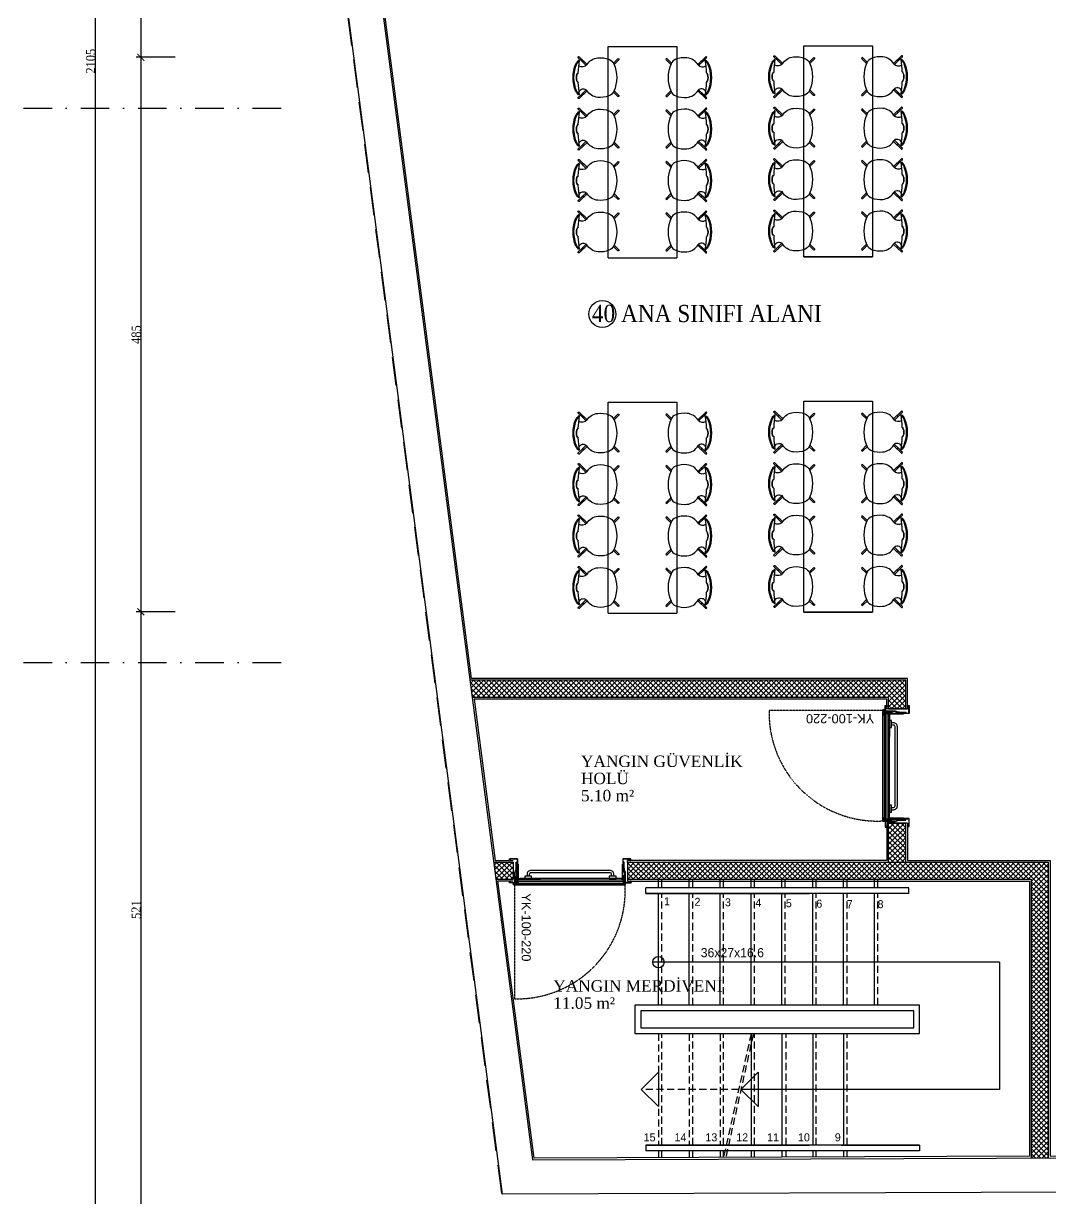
# Model space of a CAD drawing. Header units: millimetres. Extents: x -29311 to -3405, y 28913 to 42880.
# Drawn here: x -10927 to -10029, y 39273 to 40301 of the extents above; entities that cross this region are included whole.
import ezdxf

# ---------------------------------------------------------------- set-up
doc = ezdxf.new("R2010")
doc.units = ezdxf.units.MM
for name, pattern in [('( Hidden )', [0.375, 0.25, -0.125]), ('DASHDOT', [1, 0.5, -0.25, 0, -0.25]), ('DASHDOT2', [0.5, 0.25, -0.125, 0, -0.125]), ('HIDDEN', [0.375, 0.25, -0.125]), ('HIDDEN2', [0.1875, 0.125, -0.0625])]:
    doc.linetypes.add(name, pattern=pattern)
for name, color, linetype in [('1.2 mm sac', 7, 'Continuous'), ('A-AKS', 57, 'DASHDOT'), ('A-AKS.', 57, 'DASHDOT2'), ('A-BA', 1, 'Continuous'), ('A-DUVAR', 53, 'Continuous'), ('A-DUVAR-ALCIPAN', 9, 'Continuous'), ('A-DUVAR-TARAMA', 251, 'Continuous'), ('A-HIDDEN', 8, 'HIDDEN2'), ('A-KAPI', 214, 'Continuous'), ('A-KAPI-AKSESUAR', 206, 'Continuous'), ('A-KAPI-METAL', 84, 'Continuous'), ('A-KAPI-PROFIL', 206, 'Continuous'), ('A-KORKULUK-KUPESTE', 206, 'Continuous'), ('A-MERDIVEN', 125, 'Continuous'), ('A-SIVA-IC', 97, 'Continuous'), ('A-TEFRIS', 251, 'Continuous'), ('A-YALITIM-ISI', 251, 'BATTING'), ('A-YAZI', 136, 'Continuous'), ('level', 10, 'Continuous'), ('symbol', 8, 'Continuous'), ('vaz_bina2', 161, 'Continuous'), ('yazı2', 9, 'Continuous')]:
    doc.layers.add(name, color=color, linetype=linetype)
doc.layers.add('A-MBOFIS-NOT', color=130, linetype='Continuous', plot=False)
doc.layers.add('olcu-plan', color=7, linetype='Continuous', lineweight=20)
doc.styles.add('HA_SMART', font='')
doc.styles.get("Standard").update_dxf_attribs({"font": 'arial.ttf'})
doc.styles.add('YAZ', font='times.ttf', dxfattribs={"height": 0.12})
doc.styles.add('YAZ-50', font='times.ttf', dxfattribs={"width": 0.9})
doc.styles.get('HA_SMART').set_extended_font_data('Sakkal Majalla')
doc.linetypes.add('BATTING', pattern='A,0.00254,-2.54,[134,ltypeshp.shx,S=2.54,R=0,X=-2.54,Y=0],-5.08,[134,ltypeshp.shx,S=2.54,R=180,X=2.54,Y=0],-2.54', length=10.16254)
doc.dimstyles.new('1-50-plan', dxfattribs={"dimtxt": 8, "dimasz": 6, "dimexe": 4, "dimexo": 4, "dimgap": 0.00625, "dimtad": 1, "dimdec": 0, "dimrnd": 0.0005, "dimzin": 9, "dimdsep": 46, "dimtxsty": 'YAZ-50', "dimblk": 'ARCHTICK', "dimcen": 0.025, "dimdle": 4, "dimadec": 0, "dimazin": 0, "dimtfac": 1, "dimtdec": 0, "dimtmove": 0, "dimatfit": 3, "dimfxl": 30, "dimfxlon": 1, "dimarcsym": 0})
pattern_1 = [(45, (-92105.5833, 29309.1647), (-2.24506403, 2.24506403), []), (135, (-92105.5833, 29309.1647), (-2.24506403, -2.24506403), [])]

# ---------------------------------------------------------------- blocks, each defined once
blk = doc.blocks.new('_ArchTick')
at = {"color": 0, "linetype": 'ByBlock', "const_width": 0.15}
blk.add_lwpolyline([(-0.5, -0.5), (0.5, 0.5)], dxfattribs=at)
blk = doc.blocks.new('*D454')
at = {"layer": 'DEFPOINTS', "color": 0, "transparency": 16777216}
for p in [(-10751.7, 41086.6), (-10824.3, 40271.2), (-10751.7, 40271.2)]:
    blk.add_point(p, dxfattribs=at)
at = {"layer": 'olcu-plan', "color": 0, "lineweight": -2, "transparency": 16777216}
for p, q in [((-10794.3, 41086.6), (-10828.3, 41086.6)), ((-10824.3, 41090.6), (-10824.3, 40267.2)), ((-10794.3, 40271.2), (-10828.3, 40271.2))]:
    blk.add_line(p, q, dxfattribs=at)
at = {"layer": 'olcu-plan', "color": 0, "lineweight": -2, "transparency": 16777216, "xscale": 6, "yscale": 6, "zscale": 6}
for p, rotation in [((-10824.3, 41086.6), 90), ((-10824.3, 40271.2), 270)]:
    blk.add_blockref('_ArchTick', p, dxfattribs=dict(at, rotation=rotation))
at = {"layer": 'olcu-plan', "color": 0, "transparency": 16777216, "insert": (-10828.4, 40678.9), "char_height": 8, "attachment_point": 5, "rotation": 90, "style": 'YAZ-50'}
blk.add_mtext('815', dxfattribs=at)
blk = doc.blocks.new('*D455')
at = {"layer": 'DEFPOINTS', "color": 0, "transparency": 16777216}
for p in [(-10751.7, 40271.2), (-10824.3, 39786.2), (-10751.7, 39786.2)]:
    blk.add_point(p, dxfattribs=at)
at = {"layer": 'olcu-plan', "color": 0, "lineweight": -2, "transparency": 16777216}
for p, q in [((-10824.3, 40275.2), (-10824.3, 39782.2)), ((-10794.3, 40271.2), (-10828.3, 40271.2)), ((-10794.3, 39786.2), (-10828.3, 39786.2))]:
    blk.add_line(p, q, dxfattribs=at)
at = {"layer": 'olcu-plan', "color": 0, "lineweight": -2, "transparency": 16777216, "xscale": 6, "yscale": 6, "zscale": 6}
for p, rotation in [((-10824.3, 40271.2), 90), ((-10824.3, 39786.2), 270)]:
    blk.add_blockref('_ArchTick', p, dxfattribs=dict(at, rotation=rotation))
at = {"layer": 'olcu-plan', "color": 0, "transparency": 16777216, "insert": (-10828.4, 40028.7), "char_height": 8, "attachment_point": 5, "rotation": 90, "style": 'YAZ-50'}
blk.add_mtext('485', dxfattribs=at)
blk = doc.blocks.new('*D456')
at = {"layer": 'DEFPOINTS', "color": 0, "transparency": 16777216}
for p in [(-10751.7, 39786.2), (-10824.3, 39265.4), (-10751.7, 39265.4)]:
    blk.add_point(p, dxfattribs=at)
at = {"layer": 'olcu-plan', "color": 0, "lineweight": -2, "transparency": 16777216}
for p, q in [((-10824.3, 39790.2), (-10824.3, 39261.4)), ((-10794.3, 39786.2), (-10828.3, 39786.2)), ((-10794.3, 39265.4), (-10828.3, 39265.4))]:
    blk.add_line(p, q, dxfattribs=at)
at = {"layer": 'olcu-plan', "color": 0, "lineweight": -2, "transparency": 16777216, "xscale": 6, "yscale": 6, "zscale": 6}
for p, rotation in [((-10824.3, 39786.2), 90), ((-10824.3, 39265.4), 270)]:
    blk.add_blockref('_ArchTick', p, dxfattribs=dict(at, rotation=rotation))
at = {"layer": 'olcu-plan', "color": 0, "transparency": 16777216, "insert": (-10828.4, 39525.8), "char_height": 8, "attachment_point": 5, "rotation": 90, "style": 'YAZ-50'}
blk.add_mtext('521', dxfattribs=at)
blk = doc.blocks.new('*D458')
at = {"layer": 'DEFPOINTS', "color": 0, "transparency": 16777216}
for p in [(-10751.7, 41320.3), (-10864.2, 39215.4), (-10501.6, 39215.4)]:
    blk.add_point(p, dxfattribs=at)
at = {"layer": 'olcu-plan', "color": 0, "lineweight": -2, "transparency": 16777216}
for p, q in [((-10864.2, 41324.3), (-10864.2, 39211.4)), ((-10834.2, 41320.3), (-10868.2, 41320.3)), ((-10834.2, 39215.4), (-10868.2, 39215.4))]:
    blk.add_line(p, q, dxfattribs=at)
at = {"layer": 'olcu-plan', "color": 0, "lineweight": -2, "transparency": 16777216, "xscale": 6, "yscale": 6, "zscale": 6}
for p, rotation in [((-10864.2, 41320.3), 90), ((-10864.2, 39215.4), 270)]:
    blk.add_blockref('_ArchTick', p, dxfattribs=dict(at, rotation=rotation))
at = {"layer": 'olcu-plan', "color": 0, "transparency": 16777216, "insert": (-10868.2, 40267.8), "char_height": 8, "attachment_point": 5, "rotation": 90, "style": 'YAZ-50'}
blk.add_mtext('2105', dxfattribs=at)
blk = doc.blocks.new('AKS')
at = {"layer": 'A-AKS.', "ltscale": 100}
for p, q in [((-175.3, 1055.8), (50, 1055.8)), ((-175.3, 570.8), (50, 570.8))]:
    blk.add_line(p, q, dxfattribs=at)
blk = doc.blocks.new('100 KAPI YANGIN')
at = {"color": 8, "linetype": 'HIDDEN'}
blk.add_lwpolyline([(81930.7, 10390.9), (81830.7, 10390.9, 0.434958), (81929.7, 10294.2, 0.002371), (81930.7, 10294.2)], format="xyb", dxfattribs=at)
for radius in [1, 0.5, 0.4]:
    blk.add_circle((81931.2, 10391), radius)
at = {"linetype": 'ByBlock', "ltscale": 12}
blk.add_arc((81935.7, 10388.3), 0.0345, 8.5836, 75.4134, dxfattribs=at)
at = {"layer": '1.2 mm sac', "color": 0}
blk.add_line((81932, 10388.3), (81935.8, 10388.3), dxfattribs=at)
at = {"layer": 'A-DUVAR-ALCIPAN', "linetype": 'ByBlock', "ltscale": 12}
for p, q in [((81931.6, 10388.1), (81931.6, 10294.1)), ((81934.6, 10388.1), (81934.6, 10295.8))]:
    blk.add_line(p, q, dxfattribs=at)
at = {"layer": 'A-KAPI-AKSESUAR', "ltscale": 12}
for points in [[(81935.9, 10382), (81935.9, 10376), (81937.9, 10376), (81937.9, 10382)], [(81935.9, 10308), (81935.9, 10302), (81937.9, 10302), (81937.9, 10308)]]:
    blk.add_lwpolyline(points, close=True, dxfattribs=at)
for points in [[(81937.9, 10304), (81939.5, 10304, 0.414214), (81942.9, 10307.4), (81942.9, 10376.6, 0.414214), (81939.5, 10380), (81937.9, 10380)], [(81937.9, 10306), (81939.5, 10306, 0.414214), (81940.9, 10307.4), (81940.9, 10376.6, 0.414214), (81939.5, 10378), (81937.9, 10378)]]:
    blk.add_lwpolyline(points, format="xyb", dxfattribs=at)
at = {"layer": 'A-KAPI-METAL'}
for p, q in [((81930.2, 10294.1), (81930.2, 10389.9)), ((81930.3, 10390), (81932.1, 10390)), ((81930.4, 10294.1), (81930.4, 10389.8)), ((81930.4, 10389.8), (81931.6, 10389.8)), ((81930.4, 10389.8), (81932, 10389.8)), ((81932, 10389.8), (81931.8, 10389.8)), ((81931.8, 10389.8), (81931.8, 10388.4)), ((81932, 10388.5), (81932, 10389.8)), ((81932.1, 10389.9), (81932.1, 10388.5)), ((81935.8, 10388.3), (81930.4, 10388.3)), ((81930.4, 10388.3), (81930.4, 10386.3)), ((81930.6, 10386.3), (81930.4, 10386.3)), ((81935.6, 10388.1), (81930.6, 10388.1)), ((81930.6, 10386.3), (81930.6, 10388.1)), ((81932, 10388.5), (81935.9, 10388.5)), ((81932.1, 10388.5), (81932, 10388.5)), ((81935.6, 10386.3), (81935.6, 10388.1)), ((81935.8, 10386.3), (81935.6, 10386.3)), ((81935.8, 10388.3), (81935.8, 10386.3)), ((81935.8, 10295.6), (81935.8, 10386.3)), ((81935.9, 10388.4), (81935.9, 10368.1)), ((81935.9, 10295.6), (81935.9, 10383.6)), ((81930.4, 10295.6), (81930.4, 10297.6)), ((81930.4, 10297.6), (81930.6, 10297.6)), ((81930.6, 10297.6), (81930.6, 10295.8)), ((81935.6, 10295.8), (81935.6, 10297.6)), ((81935.6, 10297.6), (81935.8, 10297.6)), ((81935.8, 10295.6), (81935.8, 10297.6)), ((81930.3, 10294), (81932.1, 10294)), ((81935.8, 10295.6), (81930.4, 10295.6)), ((81931.6, 10294.1), (81930.4, 10294.1)), ((81930.4, 10294.1), (81932, 10294.1)), ((81935.6, 10295.8), (81930.6, 10295.8)), ((81931.8, 10294.2), (81931.8, 10295.5)), ((81932, 10294.2), (81931.8, 10294.2)), ((81932, 10295.5), (81935.9, 10295.5)), ((81932, 10295.4), (81932, 10294.1)), ((81932.1, 10295.4), (81932, 10295.4)), ((81932.1, 10294.1), (81932.1, 10295.4))]:
    blk.add_line(p, q, dxfattribs=at)
for points in [[(81933.6, 10395.2, -0.414214), (81933.7, 10395.1), (81933.7, 10394.2), (81933.5, 10394.2), (81933.5, 10394.9, 0.414214), (81933.5, 10395), (81932.5, 10395, 0.414214), (81932.4, 10394.9), (81932.4, 10389.5, 0.414214), (81932.5, 10389.5), (81937.9, 10389.5, -0.414214), (81938, 10389.4), (81938, 10388.1, -0.414154), (81937.9, 10388), (81936.5, 10388), (81946.7, 10388), (81948.2, 10388), (81946.7, 10388), (81946.7, 10388.2), (81948.2, 10388.2, -1), (81948.2, 10387.8), (81936.5, 10387.8, -0.938583), (81936.5, 10388.2), (81937.8, 10388.2, 0.414214), (81937.8, 10388.2), (81937.8, 10389.2, 0.414214), (81937.8, 10389.3), (81932.3, 10389.3, -0.414214), (81932.2, 10389.4), (81932.2, 10395.1, -0.414214), (81932.3, 10395.2)], [(81953.2, 10395.1), (81953.2, 10388.3, -0.414214), (81953.1, 10388.2), (81942.1, 10388.2), (81942.1, 10388.4), (81953, 10388.4, 0.414214), (81953, 10388.4), (81953, 10394.9, 0.414214), (81953, 10395), (81952, 10395, 0.414214), (81951.9, 10394.9), (81951.9, 10394.2), (81951.7, 10394.2), (81951.7, 10395.1, -0.414214), (81951.8, 10395.2), (81953.1, 10395.2, -0.414214)], [(81933.6, 10288.8, 0.414214), (81933.7, 10288.9), (81933.7, 10289.8), (81933.5, 10289.8), (81933.5, 10289, -0.414214), (81933.5, 10289), (81932.5, 10289, -0.414214), (81932.4, 10289), (81932.4, 10294.8, -0.414214), (81932.5, 10294.9), (81938, 10294.9, 0.414214), (81938.1, 10295), (81938.1, 10296.3, 0.414154), (81938, 10296.4), (81936.5, 10296.4), (81946.7, 10296.4), (81948.2, 10296.4), (81946.7, 10296.4), (81946.7, 10296.2), (81948.2, 10296.2, 1), (81948.2, 10296.6), (81936.5, 10296.6, 0.938583), (81936.5, 10296.2), (81937.9, 10296.2, -0.414214), (81937.9, 10296.1), (81937.9, 10295.1, -0.414214), (81937.9, 10295.1), (81932.3, 10295.1, 0.414214), (81932.2, 10295), (81932.2, 10288.9, 0.414214), (81932.3, 10288.8)], [(81953.2, 10289.3), (81953.2, 10296.1, 0.414214), (81953.1, 10296.2), (81942.1, 10296.2), (81942.1, 10296), (81953, 10296, -0.414214), (81953, 10295.9), (81953, 10289.4, -0.414214), (81953, 10289.4), (81952, 10289.4, -0.414214), (81951.9, 10289.4), (81951.9, 10290.2), (81951.7, 10290.2), (81951.7, 10289.3, 0.414214), (81951.8, 10289.2), (81953.1, 10289.2, 0.414214)]]:
    blk.add_lwpolyline(points, format="xyb", close=True, dxfattribs=at)
for centre, radius, start, end in [((81930.3, 10389.9), 0.08, 90, 180), ((81932.1, 10389.9), 0.08, 0, 90), ((81931.9, 10388.4), 0.0816, 175.9619, 272.2852), ((81932, 10388.5), 0.0478, 183.8905, 244.8281), ((81935.9, 10388.4), 0.08, 0, 90), ((81930.3, 10294.1), 0.08, 180, 270), ((81931.9, 10295.5), 0.0816, 87.7148, 184.0381), ((81932, 10295.4), 0.0478, 115.1719, 176.1095), ((81932.1, 10294.1), 0.08, 270, 0), ((81935.9, 10295.6), 0.08, 270, 0)]:
    blk.add_arc(centre, radius, start, end, dxfattribs=at)
at = {"layer": 'A-KAPI-PROFIL'}
for points in [[(81941.1, 10390.5), (81944.2, 10389.4), (81950.2, 10389.4), (81950.2, 10388.4), (81944, 10388.4), (81940.8, 10389.6), (81932.4, 10389.6), (81932.4, 10390.5)], [(81941.1, 10293.8), (81944.2, 10294.9), (81950.2, 10294.9), (81950.2, 10295.9), (81944, 10295.9), (81940.8, 10294.8), (81932.4, 10294.8), (81932.4, 10293.8)]]:
    blk.add_lwpolyline(points, close=True, dxfattribs=at)
at = {"layer": 'A-KAPI-PROFIL', "color": 8}
for points in [[(81937.3, 10388.2, 0.414214), (81937.5, 10388.4), (81937.5, 10389.1, 0.414214), (81937.3, 10389.3), (81936.2, 10389.3, 0.414214), (81936, 10389.1), (81936, 10387.7, 0.414214), (81936.1, 10387.6), (81936.4, 10387.6, 1), (81936.4, 10387.8), (81936.3, 10387.8), (81936.3, 10388.2)], [(81937.3, 10295.1, 0.414214), (81937.5, 10295.3), (81937.5, 10296, 0.414214), (81937.3, 10296.2), (81936.3, 10296.2), (81936.3, 10296.6), (81936.4, 10296.6, 1), (81936.4, 10296.8), (81936.1, 10296.8, 0.414214), (81936, 10296.7), (81936, 10295.6), (81936, 10295.3, 0.414214), (81936.2, 10295.1)]]:
    blk.add_lwpolyline(points, format="xyb", close=True, dxfattribs=at)
at = {"layer": 'A-KAPI-PROFIL'}
for points in [[(81947.6, 10388.5), (81947.6, 10388.4), (81946, 10388.4), (81944.6, 10389.2), (81942.2, 10389.2), (81942.2, 10388.5), (81942.1, 10388.5), (81942.1, 10389.3), (81944.6, 10389.3), (81946, 10388.5), (81947.6, 10388.5)], [(81947.6, 10295.8), (81947.6, 10295.9), (81946, 10295.9), (81944.6, 10295.1), (81942.2, 10295.1), (81942.2, 10295.8), (81942.1, 10295.8), (81942.1, 10295), (81944.6, 10295), (81946, 10295.8), (81947.6, 10295.8)]]:
    blk.add_lwpolyline(points, dxfattribs=at)
at = {"layer": 'A-YALITIM-ISI', "linetype": 'BATTING', "ltscale": 0.001}
blk.add_line((81933.1, 10295.8), (81933.1, 10388.1), dxfattribs=at)
at = {"layer": 'DEFPOINTS', "linetype": 'ByBlock', "ltscale": 12}
for p, q in [((81950.2, 10392.2), (81935.2, 10392.2)), ((81950.2, 10292.2), (81935.2, 10292.2))]:
    blk.add_line(p, q, dxfattribs=at)
blk = doc.blocks.new('oking')
at = {"layer": 'symbol'}
for p, q in [((99299.1, 28222.4), (99299.1, 28192.4)), ((99299.1, 28222.4), (99314.1, 28207.4)), ((99314.1, 28207.4), (99299.1, 28192.4))]:
    blk.add_line(p, q, dxfattribs=at)
blk = doc.blocks.new('COLLECTIVE')
for p, q in [((-0.244, 0.438), (-0.154, 0.345)), ((-0.232, 0.449), (-0.2, 0.415)), ((-0.2, 0.433), (-0.2, 0.445)), ((-0.196, 0.412), (-0.2, 0.415)), ((-0.196, 0.412), (-0.142, 0.356)), ((0.196, 0.412), (0.142, 0.356)), ((0.244, 0.438), (0.155, 0.345)), ((0.2, 0.415), (0.196, 0.412)), ((0.232, 0.449), (0.2, 0.415)), ((0.2, 0.433), (0.2, 0.445)), ((-0.169, 0.038), (-0.219, -0.012)), ((-0.154, 0.031), (-0.208, -0.024)), ((0.153, 0.031), (0.208, -0.024)), ((0.169, 0.038), (0.219, -0.012))]:
    blk.add_line(p, q)
for centre, radius, start, end in [((-0.237, 0.443), 0.00807, 51.3029, 216.6971), ((-0.114, 0.373), 0.111, 114.552, 140.1569), ((-0.12, 0.372), 0.1, 113.8214, 142.7132), ((0, -0.811), 1.26, 92.5487, 99.1259), ((0, 0.111), 0.398, 66.1786, 113.8214), ((0, 0.1), 0.398, 66.1786, 113.8214), ((-0.202, 0.403), 0.0759, 314.1372, 30.2029), ((0, -0.811), 1.26, 80.8741, 87.4626), ((0.184, 0.389), 0.0537, 114.1616, 229.199), ((0.114, 0.373), 0.111, 39.8431, 65.448), ((0.12, 0.372), 0.1, 37.2868, 66.1786), ((0.237, 0.442), 0.00807, 323.3029, 128.6971), ((-0.064, 0.205), 0.167, 120.61, 174.8623), ((-0.185, 0.388), 0.008, 50.84, 230.84), ((0.064, 0.205), 0.167, 5.1377, 59.39), ((0.184, 0.387), 0.008, 309.16, 129.16), ((0.048, 0.189), 0.28, 173.6923, 200.7899), ((-0.048, 0.189), 0.28, 339.2101, 6.3077), ((-0.12, 0.125), 0.1, 200.7899, 246.1786), ((0, 0.398), 0.398, 246.1786, 293.8214), ((0.12, 0.125), 0.1, 293.8214, 339.2101), ((-0.214, -0.018), 0.008, 135, 315), ((0.213, -0.018), 0.008, 225, 45)]:
    blk.add_arc(centre, radius, start, end)
for centre, major_axis, ratio, start_param, end_param in [((-0.001, 0.436), (0.0589, 0.0011), 0.578981, 0.291192, 2.786483), ((-0.001, 0.442), (0.0575, 0.0016), 0.417867, 0.181854, 2.823267)]:
    blk.add_ellipse(centre, major_axis=major_axis, ratio=ratio, start_param=start_param, end_param=end_param)
blk = doc.blocks.new('anasinifi')
at = {"layer": 'A-TEFRIS'}
for p, q in [((81700.5, 15704.2), (81700.5, 15753.8)), ((81700.5, 15704.2), (81700.5, 15753.8)), ((81700.5, 15753.8), (81760.5, 15753.8)), ((81760.5, 15753.8), (81760.5, 15704.2)), ((81760.5, 15753.8), (81760.5, 15704.2)), ((81529.3, 15703.4), (81529.3, 15753)), ((81529.3, 15703.4), (81529.3, 15753)), ((81529.3, 15753), (81589.3, 15753)), ((81589.3, 15753), (81589.3, 15703.4)), ((81589.3, 15753), (81589.3, 15703.4)), ((81529.3, 15568.4), (81529.3, 15703.4)), ((81589.3, 15703.4), (81589.3, 15568.4)), ((81589.3, 15703.4), (81589.3, 15568.4)), ((81700.5, 15569.2), (81700.5, 15704.2)), ((81700.5, 15569.2), (81700.5, 15704.2)), ((81760.5, 15704.2), (81760.5, 15569.2)), ((81760.5, 15704.2), (81760.5, 15569.2)), ((81700.5, 15569.2), (81760.5, 15569.2)), ((81760.5, 15569.2), (81700.5, 15569.2)), ((81760.5, 15569.2), (81700.5, 15569.2)), ((81700.5, 15569.2), (81760.5, 15569.2)), ((81529.3, 15568.4), (81589.3, 15568.4)), ((81529.3, 15392.5), (81529.3, 15442)), ((81529.3, 15392.5), (81529.3, 15442)), ((81529.3, 15442), (81589.3, 15442)), ((81589.3, 15442), (81589.3, 15392.5)), ((81589.3, 15442), (81589.3, 15392.5)), ((81700.5, 15393.3), (81700.5, 15442.8)), ((81700.5, 15393.3), (81700.5, 15442.8)), ((81700.5, 15442.8), (81760.5, 15442.8)), ((81760.5, 15442.8), (81760.5, 15393.3)), ((81760.5, 15442.8), (81760.5, 15393.3)), ((81529.3, 15257.5), (81529.3, 15392.5)), ((81589.3, 15392.5), (81589.3, 15257.5)), ((81589.3, 15392.5), (81589.3, 15257.5)), ((81700.5, 15258.3), (81700.5, 15393.3)), ((81700.5, 15258.3), (81700.5, 15393.3)), ((81760.5, 15393.3), (81760.5, 15258.3)), ((81760.5, 15393.3), (81760.5, 15258.3)), ((81529.3, 15257.5), (81589.3, 15257.5)), ((81700.5, 15258.3), (81760.5, 15258.3)), ((81760.5, 15258.3), (81700.5, 15258.3)), ((81760.5, 15258.3), (81700.5, 15258.3)), ((81700.5, 15258.3), (81760.5, 15258.3))]:
    blk.add_line(p, q, dxfattribs=at)
at = {"layer": 'A-TEFRIS', "color": 7, "lineweight": 0}
for points in [[(81760.5, 15569.2), (81700.5, 15569.2)], [(81760.5, 15258.3), (81700.5, 15258.3)]]:
    blk.add_lwpolyline(points, dxfattribs=at)
at = {"layer": 'A-TEFRIS'}
blk.add_circle((81524.3, 15519.1), 11.8, dxfattribs=at)
at = {"layer": 'A-TEFRIS', "extrusion": (0, 0, -1), "xscale": 75.00000000047294, "yscale": 75.00000000047294, "zscale": -75.00000000047748, "rotation": 270}
for p in [(-81536.8, 15725.9), (-81708, 15726.7), (-81536.8, 15680.9), (-81708, 15681.7), (-81536.8, 15635.9), (-81708, 15636.7), (-81708, 15591.7), (-81536.8, 15590.9), (-81536.8, 15415), (-81708, 15415.8), (-81536.8, 15370), (-81708, 15370.8), (-81536.8, 15325), (-81708, 15325.8), (-81536.8, 15280), (-81708, 15280.8)]:
    blk.add_blockref('COLLECTIVE', p, dxfattribs=at)
at = {"layer": 'A-TEFRIS', "xscale": 75.00000000047294, "yscale": 75.00000000047294, "zscale": 75.00000000047294, "rotation": 270}
for p in [(81581.8, 15725.9), (81753, 15726.7), (81581.8, 15680.9), (81753, 15681.7), (81581.8, 15635.9), (81753, 15636.7), (81753, 15591.7), (81581.8, 15590.9), (81581.8, 15415), (81753, 15415.8), (81581.8, 15370), (81753, 15370.8), (81581.8, 15325), (81753, 15325.8), (81581.8, 15280), (81753, 15280.8)]:
    blk.add_blockref('COLLECTIVE', p, dxfattribs=at)
at = {"layer": 'A-TEFRIS', "style": 'YAZ-50', "width": 0.9}
blk.add_text('40 ANA SINIFI ALANI', height=15, dxfattribs=at).set_placement((81515.1, 15512.1))

msp = doc.modelspace()

# ---------------------------------------------------------------- hatches: boundary and pattern name
at = {"layer": 'A-DUVAR-TARAMA'}
h = msp.add_hatch(dxfattribs=at)
h.set_pattern_fill('ANSI37', color=256)
h.set_pattern_definition(pattern_1)
h.paths.add_polyline_path([(-10534.55, 39711.34), (-10536.51, 39726.34), (-10155.35, 39726.34), (-10155.35, 39701.34), (-10170.35, 39701.34), (-10170.35, 39711.34)])
h = msp.add_hatch(dxfattribs=at)
h.set_pattern_fill('ANSI37', color=256)
h.set_pattern_definition([(45, (-91941.1405, 24665.6312), (-2.24506403, 2.24506403), []), (135, (-91941.1405, 24665.6312), (-2.24506403, -2.24506403), [])])
h.paths.add_polyline_path([(-10170.35, 39601.34), (-10155.35, 39601.34), (-10155.35, 39567.34), (-10030.69, 39567.34), (-10030.69, 39308.21), (-10030.69, 39308.65), (-10045.69, 39308.6), (-10045.69, 39552.34), (-10398.78, 39552.34), (-10398.78, 39567.34), (-10170.35, 39567.34)])
h = msp.add_hatch(dxfattribs=at)
h.set_pattern_fill('ANSI37', color=256)
h.set_pattern_definition(pattern_1)
h.paths.add_polyline_path([(-10513.79, 39552.34), (-10515.75, 39567.34), (-10498.78, 39567.34), (-10498.78, 39552.34)])

# ---------------------------------------------------------------- linework, layer by layer
at = {"layer": 'A-BA'}
for p, q in [((-10508.1, 39276.95), (-10751.69, 41143.15)), ((-10508.1, 39276.95), (-10751.69, 41143.15)), ((-5495.1, 39294.77), (-10508.1, 39276.95))]:
    msp.add_line(p, q, dxfattribs=at)
msp.add_lwpolyline([(-10717.69, 41114.45), (-10481.78, 39307.05), (-5531.42, 39324.64)], dxfattribs=at)
at = {"layer": 'A-DUVAR'}
for p, q in [((-10170.35, 39711.34), (-10534.55, 39711.34)), ((-10170.35, 39701.34), (-10170.35, 39711.34))]:
    msp.add_line(p, q, dxfattribs=at)
for points in [[(-10155.35, 39701.34), (-10155.35, 39726.34), (-10536.51, 39726.34)], [(-10170.35, 39701.34), (-10155.35, 39701.34)], [(-10170.35, 39567.34), (-10170.35, 39601.34)], [(-10170.35, 39601.34), (-10155.35, 39601.34)], [(-10155.35, 39567.34), (-10155.35, 39601.34)], [(-10515.75, 39567.34), (-10498.78, 39567.34)], [(-10398.78, 39567.34), (-10264.57, 39567.34)], [(-10264.57, 39567.34), (-10030.69, 39567.34), (-10030.69, 39308.21)], [(-10513.79, 39552.34), (-10498.78, 39552.34)], [(-10398.78, 39552.34), (-10045.69, 39552.34), (-10045.69, 39308.21)]]:
    msp.add_lwpolyline(points, dxfattribs=at)
at = {"layer": 'A-HIDDEN', "ltscale": 50}
for p, q in [((-10368.69, 39442.34), (-10368.69, 39539.84)), ((-10341.69, 39442.34), (-10341.69, 39539.84)), ((-10314.69, 39442.34), (-10314.69, 39539.84)), ((-10287.69, 39442.34), (-10287.69, 39539.84)), ((-10260.69, 39442.34), (-10260.69, 39539.84)), ((-10233.69, 39442.34), (-10233.69, 39539.84)), ((-10206.69, 39442.34), (-10206.69, 39539.84)), ((-10179.69, 39442.34), (-10179.69, 39539.84)), ((-10371.69, 39417.34), (-10371.69, 39319.84)), ((-10368.69, 39319.84), (-10368.69, 39417.34)), ((-10344.69, 39417.34), (-10344.69, 39319.84)), ((-10341.69, 39319.84), (-10341.69, 39417.34)), ((-10317.69, 39417.34), (-10317.69, 39319.84)), ((-10314.69, 39319.84), (-10314.69, 39417.34)), ((-10287.69, 39319.84), (-10287.69, 39417.34)), ((-10259.94, 39319.84), (-10259.94, 39417.34)), ((-10233.69, 39319.84), (-10233.69, 39417.34)), ((-10206.69, 39319.84), (-10206.69, 39417.34)), ((-10301.54, 39368.59), (-10386.69, 39368.59)), ((-10371.69, 39314.84), (-10371.69, 39308.94)), ((-10368.69, 39309.51), (-10368.69, 39314.84)), ((-10344.69, 39314.84), (-10344.69, 39309.03)), ((-10341.69, 39309.51), (-10341.69, 39314.84)), ((-10317.69, 39314.84), (-10317.69, 39309.13)), ((-10314.69, 39309.51), (-10314.69, 39314.84)), ((-10287.69, 39309.51), (-10287.69, 39314.84)), ((-10259.94, 39309.51), (-10259.94, 39314.84)), ((-10233.69, 39309.51), (-10233.69, 39314.84)), ((-10206.69, 39309.51), (-10206.69, 39314.84))]:
    msp.add_line(p, q, dxfattribs=at)
for points in [[(-10290.69, 39417.34), (-10314.69, 39309.51)], [(-10288.73, 39416.91), (-10312.73, 39309.08)]]:
    msp.add_lwpolyline(points, dxfattribs=at)
at = {"layer": 'A-KORKULUK-KUPESTE'}
for p, q in [((-10382.69, 39539.84), (-10382.69, 39544.84)), ((-10152.69, 39539.84), (-10152.69, 39544.84)), ((-10382.69, 39539.84), (-10239.69, 39539.84)), ((-10382.69, 39319.84), (-10382.69, 39314.84)), ((-10382.69, 39319.84), (-10239.69, 39319.84)), ((-10211.69, 39319.84), (-10143.19, 39319.84)), ((-10143.19, 39319.84), (-10143.19, 39314.84))]:
    msp.add_line(p, q, dxfattribs=at)
for points in [[(-10152.69, 39544.84), (-10382.69, 39544.84)], [(-10152.69, 39539.84), (-10382.69, 39539.84)], [(-10143.19, 39319.84), (-10382.69, 39319.84)], [(-10143.19, 39314.84), (-10382.69, 39314.84)]]:
    msp.add_lwpolyline(points, dxfattribs=at)
for points in [[(-10143.19, 39442.34), (-10392.19, 39442.34), (-10392.19, 39417.34), (-10143.19, 39417.34)], [(-10148.19, 39437.34), (-10387.19, 39437.34), (-10387.19, 39422.34), (-10148.19, 39422.34)]]:
    msp.add_lwpolyline(points, close=True, dxfattribs=at)
at = {"layer": 'A-MERDIVEN'}
for p, q in [((-10371.69, 39544.84), (-10371.69, 39552.34)), ((-10368.69, 39544.84), (-10368.69, 39552.34)), ((-10344.69, 39544.84), (-10344.69, 39552.34)), ((-10341.69, 39544.84), (-10341.69, 39552.34)), ((-10317.69, 39544.84), (-10317.69, 39552.34)), ((-10314.69, 39544.84), (-10314.69, 39552.34)), ((-10290.69, 39544.84), (-10290.69, 39552.34)), ((-10287.69, 39544.84), (-10287.69, 39552.34)), ((-10263.69, 39544.84), (-10263.69, 39552.34)), ((-10260.69, 39544.84), (-10260.69, 39552.34)), ((-10236.69, 39544.84), (-10236.69, 39552.34)), ((-10233.69, 39544.84), (-10233.69, 39552.34)), ((-10209.69, 39544.84), (-10209.69, 39552.34)), ((-10206.69, 39544.84), (-10206.69, 39552.34)), ((-10182.69, 39544.84), (-10182.69, 39552.34)), ((-10179.69, 39544.84), (-10179.69, 39552.34)), ((-10371.69, 39442.34), (-10371.69, 39539.84)), ((-10344.69, 39442.34), (-10344.69, 39539.84)), ((-10317.69, 39442.34), (-10317.69, 39539.84)), ((-10290.69, 39442.34), (-10290.69, 39539.84)), ((-10263.69, 39442.34), (-10263.69, 39539.84)), ((-10236.69, 39442.34), (-10236.69, 39539.84)), ((-10209.69, 39442.34), (-10209.69, 39539.84)), ((-10182.69, 39442.34), (-10182.69, 39539.84)), ((-10290.69, 39417.34), (-10290.69, 39319.84)), ((-10263.69, 39417.34), (-10263.69, 39319.84)), ((-10236.69, 39417.34), (-10236.69, 39319.84)), ((-10209.69, 39417.34), (-10209.69, 39319.84)), ((-10290.69, 39314.84), (-10290.69, 39309.23)), ((-10263.69, 39314.84), (-10263.69, 39309.32)), ((-10236.69, 39314.84), (-10236.69, 39309.42)), ((-10209.69, 39314.84), (-10209.69, 39309.51))]:
    msp.add_line(p, q, dxfattribs=at)
at = {"layer": 'A-SIVA-IC'}
for points in [[(-10153.85, 39701.34), (-10153.85, 39727.84), (-10535.19, 39727.84), (-10715.99, 41113.01), (-10024.29, 41139.83), (-10023.64, 41123.1)], [(-10171.85, 39701.34), (-10171.85, 39709.84), (-10532.84, 39709.84), (-10514.44, 39568.84), (-10498.78, 39568.84)], [(-10170.35, 39701.34), (-10171.85, 39701.34)], [(-10155.35, 39701.34), (-10153.85, 39701.34)], [(-10171.85, 39601.34), (-10171.85, 39568.84), (-10398.78, 39568.84)], [(-10170.35, 39601.34), (-10171.85, 39601.34)], [(-10153.85, 39601.34), (-10155.35, 39601.34)], [(-10153.85, 39601.34), (-10153.85, 39568.84), (-10029.19, 39568.84), (-10029.19, 39310.16), (-9791.4, 39311)], [(-10398.78, 39567.34), (-10398.78, 39568.84)], [(-10398.78, 39550.78), (-10047.19, 39550.78), (-10047.19, 39310.09), (-10480.46, 39308.55), (-10512.09, 39550.84), (-10498.78, 39550.84)], [(-10398.78, 39552.34), (-10398.78, 39550.78)]]:
    msp.add_lwpolyline(points, dxfattribs=at)
at = {"layer": 'symbol'}
for p, q in [((-10073.38, 39479.84), (-10376.69, 39479.84)), ((-10073.38, 39479.84), (-10073.38, 39368.59)), ((-10073.38, 39368.59), (-10299.49, 39368.59))]:
    msp.add_line(p, q, dxfattribs=at)
msp.add_circle((-10371.69, 39479.84), 5, dxfattribs=at)
at = {"layer": 'vaz_bina2', "linetype": '( Hidden )', "ltscale": 100}
msp.add_lwpolyline([(-10745.16, 41087.28), (-10501.58, 39221.08), (-5488.57, 39238.89), (-4470.79, 39242.51), (-4739.72, 40634.75), (-4981.51, 41117.08), (-5309.76, 41407.74), (-5666.95, 41596.35), (-6038.1, 41706.43), (-6406.89, 41755.81), (-10810.15, 41585.13)], close=True, dxfattribs=at)

# ---------------------------------------------------------------- block references
at = {"layer": 'A-AKS'}
msp.add_blockref('AKS', (-10751.69, 39171.08), dxfattribs=at)
at = {"layer": 'A-HIDDEN', "ltscale": 50, "xscale": -1}
msp.add_blockref('oking', (88927.43, 11161.22), dxfattribs=at)
at = {"layer": 'A-KAPI'}
msp.add_blockref('100 KAPI YANGIN', (-92105.58, 29309.16), dxfattribs=at)
at = {"layer": 'A-KAPI', "rotation": 90}
msp.add_blockref('100 KAPI YANGIN', (-106.6, -42382.89), dxfattribs=at)
at = {"layer": 'A-MBOFIS-NOT'}
msp.add_blockref('anasinifi', (-91944.98, 24527.56), dxfattribs=at)
at = {"layer": 'symbol', "xscale": -1}
msp.add_blockref('oking', (89014.62, 11161.22), dxfattribs=at)

# ---------------------------------------------------------------- texts
at = {"layer": 'A-YAZI', "char_height": 10, "width": 175.9417, "attachment_point": 1, "line_spacing_factor": 0.9, "style": 'YAZ'}
for s, insert in [('YANGIN GÜVENLİK HOLÜ\\P5.10 m²', (-10439.39, 39660.54)), ('YANGIN MERDİVENİ\\P11.05 m²', (-10463.63, 39464.1))]:
    msp.add_mtext(s, dxfattribs=dict(at, insert=insert))
at = {"layer": 'level', "char_height": 8, "width": 13.9869, "attachment_point": 9}
for insert, rotation in [((-10242.61, 39696.86), 180), ((-10491.41, 39480.45), 270)]:
    msp.add_mtext('YK-100-220', dxfattribs=dict(at, insert=insert, rotation=rotation))
at = {"layer": 'yazı2', "attachment_point": 3, "style": 'HA_SMART'}
for s, insert, char_height, width in [('1', (-10361.54, 39536.56), 7, 10.5859), ('2', (-10334.91, 39536.14), 7, 10.5859), ('3', (-10308.29, 39535.73), 7, 10.5859), ('4', (-10281.66, 39535.31), 7, 10.5859), ('5', (-10255.03, 39534.9), 7, 10.5859), ('6', (-10228.4, 39534.48), 7, 10.5859), ('7', (-10201.78, 39534.07), 7, 10.5859), ('8', (-10174.78, 39534.07), 7, 10.5859), ('36x27x16.6', (-10279.34, 39492.16), 8, 63.7114), ('15', (-10374.18, 39330.14), 7, 10.5859), ('14', (-10347.18, 39330.14), 7, 10.5859), ('13', (-10320.18, 39330.14), 7, 10.5859), ('12', (-10293.18, 39330.14), 7, 10.5859), ('11', (-10266.18, 39330.14), 7, 10.5859), ('10', (-10239.18, 39330.14), 7, 10.5859), ('9', (-10212.18, 39330.14), 7, 10.5859)]:
    msp.add_mtext(s, dxfattribs=dict(at, insert=insert, char_height=char_height, width=width))

# ---------------------------------------------------------------- dimensions: what is measured, and where the dimension line sits
at = {"layer": 'olcu-plan'}
for base, p1, p2, picture, middle in [((-10864.17, 39215.35), (-10751.69, 41320.3), (-10501.58, 39215.35), '*D458', (-10868.25, 40267.83)), ((-10824.32, 40271.17), (-10751.69, 41086.55), (-10751.69, 40271.17), '*D454', (-10828.39, 40678.86)), ((-10824.32, 39786.17), (-10751.69, 40271.17), (-10751.69, 39786.17), '*D455', (-10828.39, 40028.67)), ((-10824.32, 39265.35), (-10751.69, 39786.17), (-10751.69, 39265.35), '*D456', (-10828.39, 39525.76))]:
    dim = msp.add_linear_dim(base=base, p1=p1, p2=p2, angle=90, dimstyle='1-50-plan', dxfattribs=at)
    dim.commit()
    dim.dimension.update_dxf_attribs({"geometry": picture, "text_midpoint": middle})

doc.saveas('drawing.dxf')
